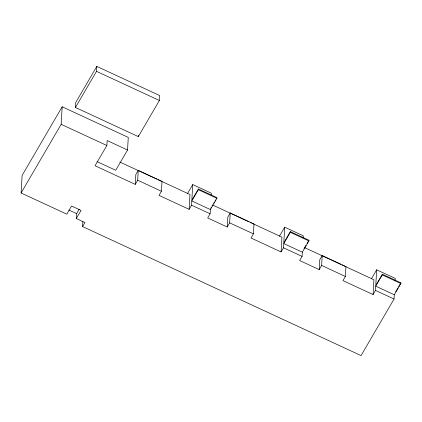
<?xml version="1.0" encoding="UTF-8"?>
<svg xmlns="http://www.w3.org/2000/svg" width="422" height="422" viewBox="0 0 422 422"><rect width="100%" height="100%" fill="white"/><g stroke="black" fill="none" stroke-linecap="round" stroke-linejoin="round"><path stroke-width="0.63" d="M395.134 280.335L395.245 278.409L376.672 269.806L375.77 285.467L382.327 274.226L400.9 282.83L400.858 283.537L394.301 294.778L394.058 299.008L361.047 355.588L82.58 226.577L84.927 222.558L76.303 218.559L81.056 210.414L71.566 206.02L66.813 214.165L21.1 192.986L22.113 175.441L62.171 106.777L128.277 137.408L127.549 150.01L115.733 170.266L97.086 161.631M21.1 192.986L61.158 124.321L62.171 106.777M75.432 107.478L75.717 102.541L96.796 66.412L159.669 95.541L159.384 100.478L138.305 136.607L75.432 107.478L96.511 71.35L96.796 66.412M76.303 218.559L76.588 213.622L79.125 209.275M82.58 226.577L82.865 221.64M382.327 274.226L382.285 274.933L375.728 286.169L375.485 290.405L373.064 294.556L342.954 280.609L345.375 276.452L345.945 266.577L322.192 255.574L321.622 265.449L319.201 269.6L299.662 260.553L302.089 256.397L302.331 252.166L308.888 240.93L308.93 240.223L290.357 231.62L290.315 232.322L283.758 243.563L283.515 247.793L281.094 251.95L250.984 237.997L253.406 233.846L253.975 223.971L230.222 212.962L229.652 222.842L227.231 226.994L207.693 217.942L210.114 213.79L210.362 209.555L216.919 198.319L216.955 197.612L198.382 189.009L198.345 189.715L191.788 200.951L191.546 205.187L189.119 209.338L159.01 195.391L161.436 191.235L162.006 181.36L138.252 170.356L137.683 180.231L135.256 184.382L95.055 165.762L106.871 145.5L107.156 140.563L127.549 150.01M135.256 184.382L135.826 174.508L138.252 170.356M138.305 136.607L138.374 135.372M189.119 209.338L189.974 194.521L159.864 180.574M211.195 195.117L211.306 193.192L192.733 184.588L191.831 200.25L198.382 189.009M227.231 226.994L227.801 217.119L230.222 212.962M281.094 251.95L281.943 237.132L251.839 223.185M303.165 237.728L303.276 235.798L284.702 227.194L283.8 242.856L290.357 231.62M319.201 269.6L319.771 259.725L322.192 255.574M373.064 294.556L373.918 279.744L343.809 265.791M187.437 193.661L192.733 184.588M210.731 208.289L211.385 207.165M212.039 206.042L212.693 204.918M213.68 203.235L214.334 202.112M214.988 200.988L215.647 199.859M279.406 236.267L284.702 227.194M304.014 248.653L305.976 245.282M306.963 243.594L308.93 240.223M371.381 278.879L376.672 269.806M395.657 291.824L397.951 287.888M398.605 286.765L400.9 282.83M96.511 71.35L159.384 100.478M61.158 124.321L106.871 145.5M198.345 189.715L216.919 198.319M290.315 232.322L308.888 240.93M382.285 274.933L400.858 283.537M119.801 162.011L156.894 179.197M158.086 179.751L159.273 180.299M212.693 205.05L248.869 221.808M250.056 222.357L251.243 222.911M304.663 247.656L340.839 264.415M342.026 264.969L343.213 265.517M191.788 200.951L210.362 209.555M283.758 243.563L302.331 252.166M375.728 286.169L394.301 294.778M137.683 180.231L161.436 191.235M191.546 205.187L210.114 213.79M229.652 222.842L253.406 233.846M283.515 247.793L302.089 256.397M321.622 265.449L345.375 276.452M375.485 290.405L394.058 299.008M68.881 210.05L76.588 213.622"/></g></svg>
